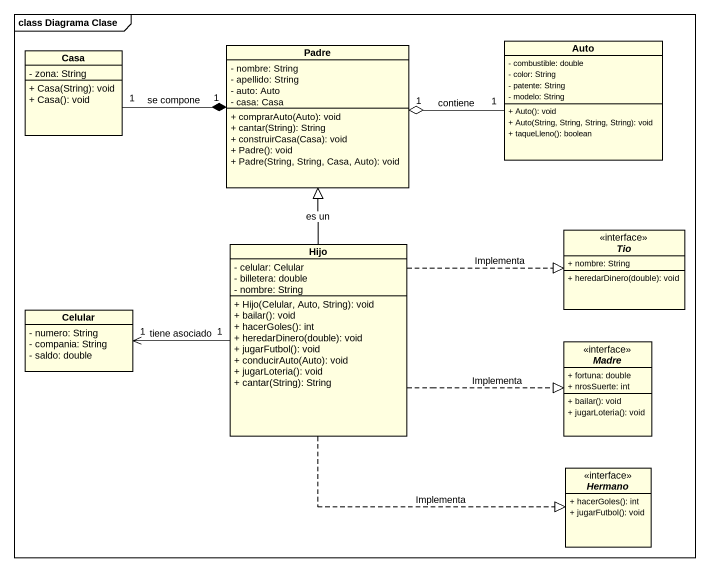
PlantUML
@startuml
mainframe class Diagrama Clase
hide circle
hide empty members
skinparam classAttributeIconSize 0
class Casa #FFFFE0 {
  - zona: String
  + Casa(String): void
  + Casa(): void
}
class Padre #FFFFE0 {
  - nombre: String
  - apellido: String
  - auto: Auto
  - casa: Casa
  + comprarAuto(Auto): void
  + cantar(String): String
  + construirCasa(Casa): void
  + Padre(): void
  + Padre(String, String, Casa, Auto): void
}
class Auto #FFFFE0 {
  - combustible: double
  - color: String
  - patente: String
  - modelo: String
  + Auto(): void
  + Auto(String, String, String, String): void
  + taqueLleno(): boolean
}
class Hijo #FFFFE0 {
  - celular: Celular
  - billetera: double
  - nombre: String
  + Hijo(Celular, Auto, String): void
  + bailar(): void
  + hacerGoles(): int
  + heredarDinero(double): void
  + jugarFutbol(): void
  + conducirAuto(Auto): void
  + jugarLoteria(): void
  + cantar(String): String
}
interface Tio #FFFFE0 {
  + nombre: String
  + heredarDinero(double): void
}
class Celular #FFFFE0 {
  - numero: String
  - compania: String
  - saldo: double
}
interface Madre #FFFFE0 {
  + fortuna: double
  + nrosSuerte: int
  + bailar(): void
  + jugarLoteria(): void
}
interface Hermano #FFFFE0 {
  + hacerGoles(): int
  + jugarFutbol(): void
}
Casa "1" -right-* "1" Padre : se compone
Auto "1" -left-o "1" Padre : contiene
Hijo -up-|> Padre : es un
Hijo .right.|> Tio : Implementa
Hijo "1" -left-> "1" Celular : tiene asociado
Hijo .right.|> Madre : Implementa
Hijo .right.|> Hermano : Implementa
@enduml
